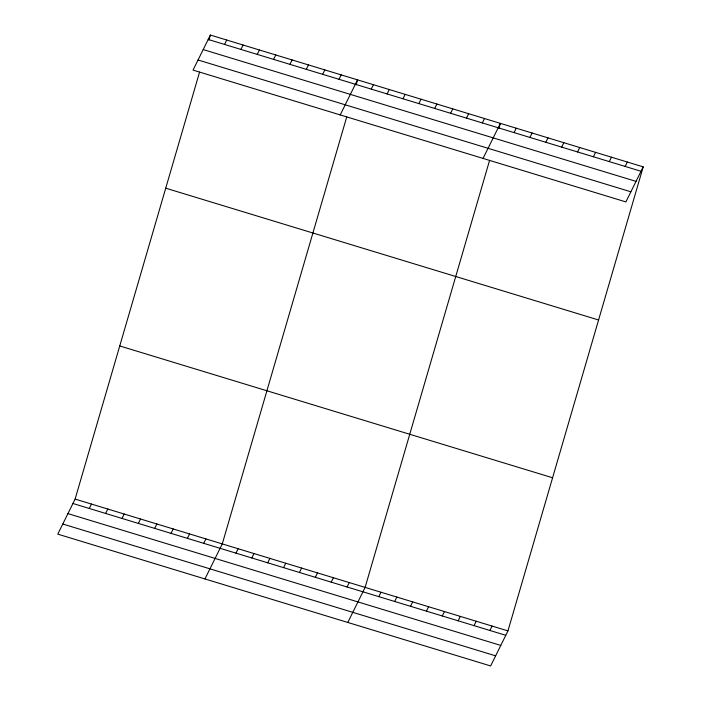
<?xml version="1.0" encoding="UTF-8"?>
<svg xmlns="http://www.w3.org/2000/svg" width="701" height="701" viewBox="0 0 701 701"><rect width="100%" height="100%" fill="white"/><g stroke="black" fill="none" stroke-linecap="round" stroke-linejoin="round"><path stroke-width="1.05" d="M643.211 166.864L625.888 201.914L193.047 70.1L210.37 35.05L643.211 166.864L507.953 630.9L490.63 665.95L57.789 534.136L75.112 499.086L199.575 72.08M208.916 40.053L210.37 35.05M346.741 116.901L222.278 543.897L204.955 578.947M356.082 84.874L357.536 79.87L340.213 114.92M489.578 160.398L365.116 587.403L347.792 622.453M498.919 128.371L500.374 123.367L483.05 158.417M224.548 44.435L226.721 40.027M240.899 49.42L243.081 45.013M257.249 54.398L259.431 49.99M273.6 59.375L275.782 54.967M289.951 64.361L292.133 59.944M89.29 508.47L91.463 504.063M306.302 69.338L308.484 64.93M105.641 513.447L107.814 509.04M322.653 74.315L324.835 69.907M121.992 518.433L124.165 514.017M339.004 79.301L341.185 74.884M138.342 523.41L140.524 519.003M371.232 89.106L373.405 84.698M154.693 528.388L156.875 523.98M387.101 93.943L389.283 89.535M171.044 533.373L173.226 528.957M402.97 98.78L405.152 94.363M187.395 538.35L189.577 533.943M418.839 103.608L421.021 99.2M203.746 543.328L205.928 538.92M434.708 108.445L436.889 104.037M450.585 113.273L452.758 108.865M235.974 553.142L238.147 548.734M466.454 118.11L468.636 113.702M251.843 557.978L254.016 553.562M482.323 122.947L484.505 118.53M267.712 562.807L269.894 558.399M283.581 567.644L285.763 563.236M514.07 132.612L516.243 128.204M299.45 572.472L301.632 568.064M529.938 137.44L532.112 133.032M315.327 577.309L317.5 572.901M545.807 142.277L547.989 137.869M331.196 582.145L333.369 577.729M561.676 147.105L563.858 142.697M347.065 586.974L349.247 582.566M577.545 151.942L579.727 147.534M593.423 156.779L595.596 152.362M378.803 596.639L380.985 592.231M609.292 161.607L611.465 157.199M394.681 601.476L396.854 597.068M625.161 166.444L627.342 162.036M410.549 606.304L412.723 601.896M426.418 611.141L428.6 606.733M442.287 615.977L444.469 611.561M458.156 620.806L460.338 616.398M474.034 625.642L476.207 621.235M489.903 630.471L492.076 626.063M208.197 39.458L641.029 171.272M203.194 49.569L636.035 181.384M198.05 59.988L630.882 191.802M165.734 188.183L598.575 319.998M119.748 345.952L552.59 477.767M75.112 499.086L507.953 630.9M72.939 503.493L505.772 635.308M67.936 513.605L500.777 645.419M62.792 524.024L495.625 655.838"/></g></svg>
